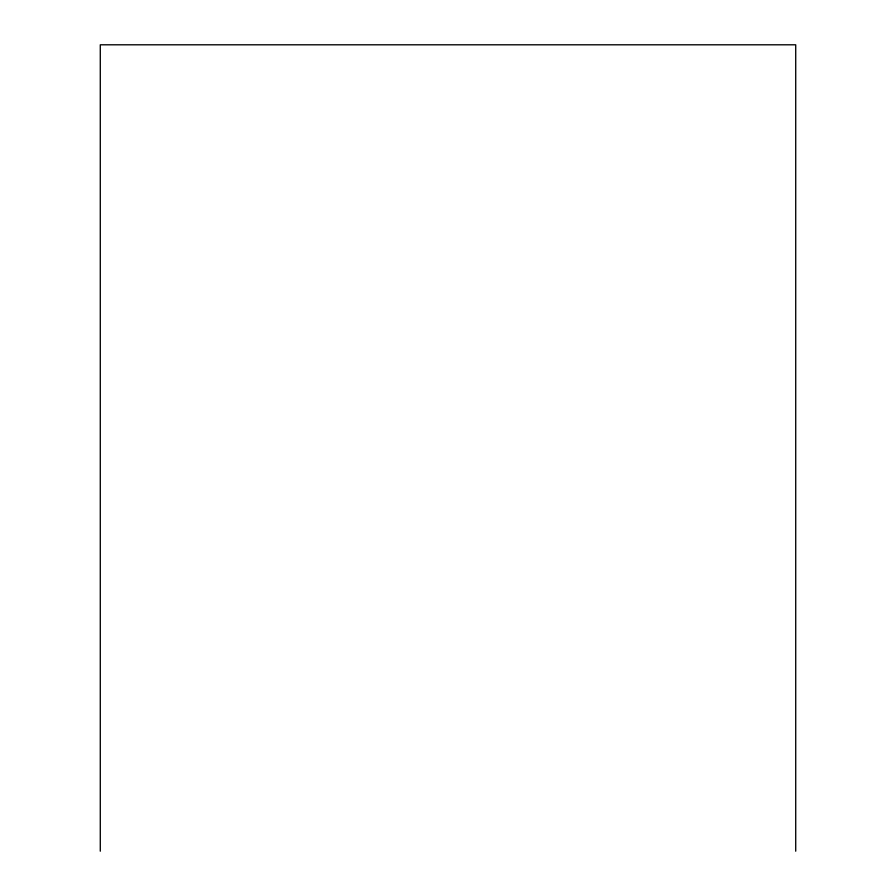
<?xml version="1.0" encoding="UTF-8"?>
<svg xmlns="http://www.w3.org/2000/svg" width="896" height="896" viewBox="0 0 896 896"><rect width="100%" height="100%" fill="white"/><g stroke="black" fill="none" stroke-linecap="round" stroke-linejoin="round"><path stroke-width="1.34" d="M795.715 851.2L795.715 44.8L100.285 44.8L100.285 851.2"/></g></svg>
